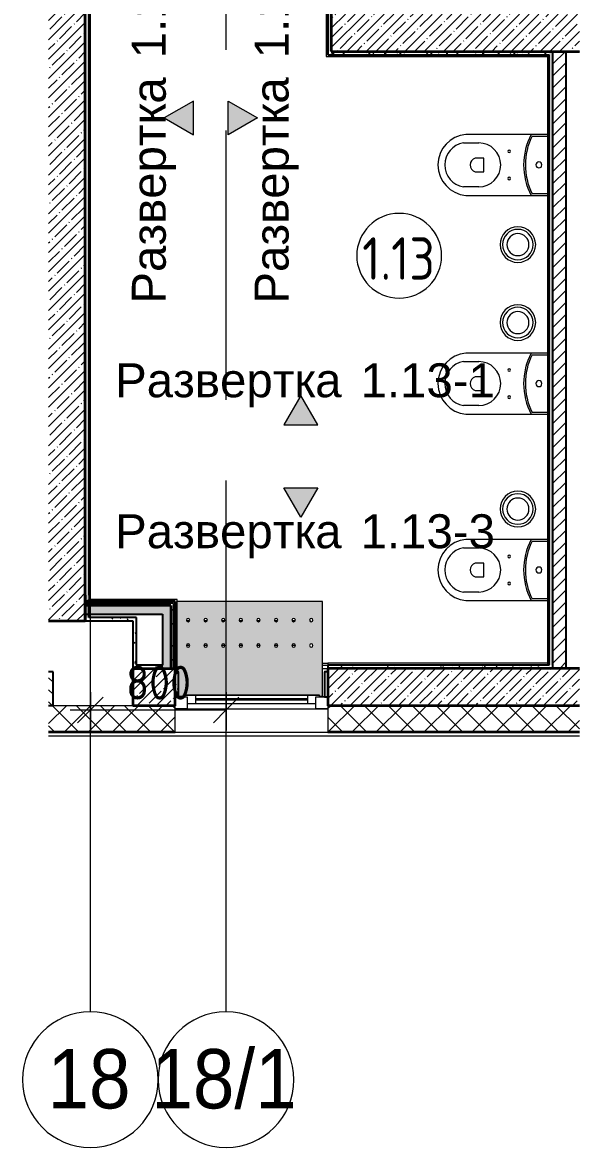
# Model space of a CAD drawing. Header units: millimetres. Extents: x 0 to 98412, y -2706 to 7916.
# Drawn here: x 65260 to 68543, y -2706 to 3930 of the extents above; entities that cross this region are included whole.
import ezdxf

# ---------------------------------------------------------------- set-up
doc = ezdxf.new("R2010")
doc.units = ezdxf.units.MM
doc.linetypes.add('Осевая', pattern=[3175, 635, -476.25, 1587.5, -476.25])
for name, color, linetype, lineweight in [('A-ANNO-DIMS', 7, 'Continuous', 9), ('A-ANNO-DIMS-100', 7, 'Continuous', 9), ('A-AREA-IDEN', 7, 'Continuous', 9), ('A-GLAZ', 7, 'Continuous', 9), ('A-GLAZ-1', 7, 'Continuous', 13), ('A-WALL', 7, 'Continuous', 9), ('G-ANNO-SYMB', 7, 'Continuous', 9), ('I-WALL', 7, 'Continuous', 9), ('M-EQPM', 7, 'Continuous', 9), ('P-SANR-FIXT', 7, 'Continuous', 9), ('Знаки', 7, 'Continuous', 9), ('Оси', 7, 'Continuous', 9), ('Оси-1', 7, 'Continuous', 20), ('Оси-2', 7, 'Осевая', 9)]:
    doc.layers.add(name, color=color, linetype=linetype, lineweight=lineweight)
for name, color, linetype, lineweight, true_color in [('A-WALL-1', 7, 'Continuous', 13, 0x3c3c3c), ('A-WALL-2', 7, 'Continuous', 35, 0x3c3c3c), ('A-WALL-3', 7, 'Continuous', 25, 0x3c3c3c), ('A-WALL-FNSH-1', 7, 'Continuous', 13, 0x3c3c3c), ('A-WALL-FNSH-2', 7, 'Continuous', 9, 0x3c3c3c)]:
    doc.layers.add(name, color=color, linetype=linetype, lineweight=lineweight, true_color=true_color)
doc.styles.add('Arial', font='arial.ttf', dxfattribs={"width": 0.9, "height": 350})
doc.styles.add('Arial_1', font='arial.ttf', dxfattribs={"height": 200})
doc.styles.add('GOST Common', font='GOST_Common.ttf', dxfattribs={"width": 0.9, "height": 250})
doc.styles.add('ISOCPEUR', font='isocpeur.ttf', dxfattribs={"width": 0.9, "height": 200})
doc.dimstyles.new('ISO-2_0_0_9К_Средний_округл2', dxfattribs={"dimscale": 304.8, "dimtxt": 199.196235, "dimasz": 0.492126, "dimexe": 0.393701, "dimexo": 0, "dimgap": 0, "dimtad": 1, "dimdec": 0, "dimrnd": 10, "dimzin": 0, "dimdsep": 46, "dimtxsty": 'ISOCPEUR', "dimblk1": 'OBLIQUE', "dimblk2": 'OBLIQUE', "dimsah": 1, "dimcen": 0.09, "dimdle": 0.393701, "dimazin": 0, "dimtfac": 1, "dimtdec": 4, "dimtix": 1, "dimtmove": 0, "dimatfit": 3, "dimfxl": 1, "dimtvp": 1, "dimtolj": 1, "dimtzin": 0, "dimarcsym": 2})
pattern_1 = [(45, (0, 0), (-57.02463, 57.02463), []), (45, (57.025, 0), (-57.02463, 57.02463), [100.806, -20.161, 3.353, -16.808])]
pattern_2 = [(0, (0, 0), (121.92, 30.48), [10.058, -81.382, 10.058, -81.382, -487.68]), (0, (0, 0), (121.92, 30.48), [-182.88, 10.058, -172.822, 10.058, -81.382, -213.36]), (0, (0, 0), (121.92, 30.48), [-457.2, 10.058, -50.902, 10.058, -142.342]), (120, (45.72, 15.24), (-87.356454, 90.345817), [10.058, -81.382, 10.058, -81.382, -487.68]), (120, (45.72, 15.24), (-87.356454, 90.345817), [-182.88, 10.058, -172.822, 10.058, -81.382, -213.36]), (120, (45.72, 15.24), (-87.356454, 90.345817), [-457.2, 10.058, -50.902, 10.058, -142.342]), (240, (60.96, 76.2), (-34.563546, -120.825817), [10.058, -81.382, 10.058, -81.382, -487.68]), (240, (60.96, 76.2), (-34.563546, -120.825817), [-182.88, 10.058, -172.822, 10.058, -81.382, -213.36]), (240, (60.96, 76.2), (-34.563546, -120.825817), [-457.2, 10.058, -50.902, 10.058, -142.342])]
pattern_3 = [(45, (0, 0), (-106.06602, 106.06602), []), (135, (0, 0), (-106.06602, -106.06602), [])]

# ---------------------------------------------------------------- blocks, each defined once
blk = doc.blocks.new('120_Окно_СКБ_1Ст - 120_Окно_СКБ_1Ст 900х2500_h_-20664874-План разверток пом_ 1_13_ Этаж 1')
at = {"layer": 'A-GLAZ'}
for p, q in [((450, -57), (-450, -57)), ((-430, -127), (-400, -127)), ((-330, -107), (330, -107)), ((330, -117), (-330, -117)), ((400, -127), (430, -127))]:
    blk.add_line(p, q, dxfattribs=at)
at = {"layer": 'A-GLAZ-1'}
for p, q in [((-450, -127), (-450, -57)), ((-450, -57), (-380, -57)), ((-380, -57), (-380, -127)), ((380, -127), (380, -57)), ((380, -57), (450, -57)), ((450, -57), (450, -127)), ((-380, -127), (-450, -127)), ((-380, -127), (-400, -127)), ((-400, -127), (-400, -137)), ((380, -87), (-380, -87)), ((-380, -87), (-380, -127)), ((-330, -137), (-330, -87)), ((330, -137), (330, -87)), ((380, -127), (380, -87)), ((450, -127), (380, -127)), ((400, -127), (380, -127)), ((400, -137), (400, -127)), ((-400, -137), (400, -137)), ((400, -137), (-400, -137))]:
    blk.add_line(p, q, dxfattribs=at)
blk = doc.blocks.new('radiator_prado_classic_z_tip_30_po exemplyaru - Classic Z Тип 30-500-30677900-План разверток пом_ 1_13_ Этаж 1')
at = {"layer": 'M-EQPM'}
for p, q in [((7.7, 210), (26.4, 210)), ((17.5, 210), (17.5, 203.3)), ((111.4, 210), (130.2, 210)), ((215.2, 210), (234, 210)), ((319.8, 210), (337.7, 210)), ((422.7, 210), (441.5, 210)), ((526.4, 210), (545.2, 210)), ((630.2, 210), (649, 210)), ((26.4, 64), (7.2, 64)), ((130.7, 64), (110.9, 64)), ((234.5, 64), (214.7, 64)), ((338.2, 64), (318.4, 64)), ((442, 64), (422.2, 64)), ((545.7, 64), (525.9, 64)), ((649.5, 64), (629.7, 64))]:
    blk.add_line(p, q, dxfattribs=at)
blk = doc.blocks.new('WC Seat_2 with Cistern-Wall Based - 640 x 360mm-30580118-План разверток пом_ 1_13_ Этаж 1')
at = {"layer": 'P-SANR-FIXT'}
for p, q in [((-55, 485.5), (-55, 100.5)), ((-5, 410.5), (-5, 500.5)), ((255, 500.5), (255, 410.5)), ((305, 100.5), (305, 485.5)), ((85, 430.5), (85, 380.5)), ((165, 380.5), (165, 430.5)), ((85, 380.5), (165, 380.5)), ((-55, 100.5), (-55, 5.5)), ((-45, 5.5), (-45, 95.6)), ((295, 95.6), (295, 5.5)), ((305, 5.5), (305, 100.5))]:
    blk.add_line(p, q, dxfattribs=at)
for centre, radius, start, end in [((125, 469.8), 180.7, 4.97911, 175.02089), ((125, 478.7), 131.8, 9.52728, 170.47272), ((125, 410.5), 130, 180, 360), ((125, 418.8), 41.7, 16.2602, 163.7398), ((45, 230.5), 7.5, 0, 180), ((45, 230.5), 7.5, 180, 360), ((205, 230.5), 7.5, 0, 180), ((205, 230.5), 7.5, 180, 360), ((125, -237), 382.5, 61.92751, 118.07249), ((125, -247), 382.5, 63.6122, 116.3878), ((125, 55.5), 17.5, 0, 180), ((125, 55.5), 17.5, 180, 360)]:
    blk.add_arc(centre, radius, start, end, dxfattribs=at)
blk = doc.blocks.new('мусорная корзина - Round_ Metal-30590745-План разверток пом_ 1_13_ Этаж 1')
at = {"layer": 'P-SANR-FIXT'}
for radius, start, end in [(105, 0, 180), (90, 360, 180), (105, 180, 360), (90, 180, 360), (65, 0, 180), (65, 180, 360)]:
    blk.add_arc((0, 0), radius, start, end, dxfattribs=at)
blk = doc.blocks.new('Зашивка радиатора_ СУ - Зашивка радиатора  М15-33170478-План разверток пом_ 1_13_ Этаж 1')
at = {"layer": 'Знаки'}
h = blk.add_hatch(color=256, dxfattribs=at)
h.paths.add_polyline_path([(479, 380.1), (449, 380.1), (449, 373.6), (-351, 373.6), (-351, 380.1), (-370, 380.1), (-370, -179.9), (488, -178.8), (488, 195.6), (490, 195.6), (490, 235.6), (479, 235.6), (479, 373.4)])
h.paths.add_polyline_path([(319.5, 90.4), (324.8, 88.8), (328.2, 85.4), (329.5, 80.4), (328.2, 75.4), (324.5, 71.7), (319.5, 70.4), (314.5, 71.7), (310.8, 75.4), (309.5, 80.4), (310.8, 85.4), (314.5, 89), (316.9, 90)])
h.paths.add_polyline_path([(215.7, 90.4), (221, 88.8), (224.4, 85.4), (225.7, 80.4), (224.4, 75.4), (220.7, 71.7), (215.7, 70.4), (210.7, 71.7), (207.1, 75.4), (205.7, 80.4), (207.1, 85.4), (210.7, 89), (213.2, 90)])
h.paths.add_polyline_path([(112, 90.4), (117.3, 88.8), (120.7, 85.4), (122, 80.4), (120.7, 75.4), (117, 71.7), (112, 70.4), (107, 71.7), (103.3, 75.4), (102, 80.4), (103.3, 85.4), (107, 89), (109.4, 90)])
h.paths.add_polyline_path([(8.2, 90.4), (13.5, 88.8), (16.9, 85.4), (18.2, 80.4), (16.9, 75.4), (13.2, 71.7), (8.2, 70.4), (3.2, 71.7), (-0.4, 75.4), (-1.8, 80.4), (-0.4, 85.4), (3.2, 89), (5.7, 90)])
h.paths.add_polyline_path([(423.2, 90.4), (428.5, 88.8), (431.9, 85.4), (433.2, 80.4), (431.9, 75.4), (428.2, 71.7), (423.2, 70.4), (418.2, 71.7), (414.6, 75.4), (413.2, 80.4), (414.6, 85.4), (418.2, 89), (420.7, 90)])
h.paths.add_polyline_path([(-303, 90.4), (-297.7, 88.8), (-294.3, 85.4), (-293, 80.4), (-294.3, 75.4), (-298, 71.7), (-303, 70.4), (-308, 71.7), (-311.7, 75.4), (-313, 80.4), (-311.7, 85.4), (-308, 89), (-305.6, 90)])
h.paths.add_polyline_path([(-95.5, 90.4), (-90.2, 88.8), (-86.8, 85.4), (-85.5, 80.4), (-86.8, 75.4), (-90.5, 71.7), (-95.5, 70.4), (-100.5, 71.7), (-104.2, 75.4), (-105.5, 80.4), (-104.2, 85.4), (-100.5, 89), (-98.1, 90)])
h.paths.add_polyline_path([(-199.3, 90.4), (-194, 88.8), (-190.6, 85.4), (-189.3, 80.4), (-190.6, 75.4), (-194.3, 71.7), (-199.3, 70.4), (-204.3, 71.7), (-207.9, 75.4), (-209.3, 80.4), (-207.9, 85.4), (-204.3, 89), (-201.8, 90)])
h.paths.add_polyline_path([(215.7, -59.6), (220.7, -61), (224.4, -64.6), (225.7, -69.6), (224.4, -74.6), (220.7, -78.3), (215.7, -79.6), (210.7, -78.3), (207.1, -74.6), (205.7, -69.6), (207.1, -64.6), (210.7, -61), (213.2, -60)])
h.paths.add_polyline_path([(319.5, -59.6), (324.5, -61), (328.2, -64.6), (329.5, -69.6), (328.2, -74.6), (324.5, -78.3), (319.5, -79.6), (314.5, -78.3), (310.8, -74.6), (309.5, -69.6), (310.8, -64.6), (314.5, -61), (316.9, -60)])
h.paths.add_polyline_path([(423.2, -59.6), (428.2, -61), (431.9, -64.6), (433.2, -69.6), (431.9, -74.6), (428.2, -78.3), (423.2, -79.6), (418.2, -78.3), (414.6, -74.6), (413.2, -69.6), (414.6, -64.6), (418.2, -61), (420.7, -60)])
h.paths.add_polyline_path([(-95.5, -59.6), (-90.5, -61), (-86.8, -64.6), (-85.5, -69.6), (-86.8, -74.6), (-90.5, -78.3), (-95.5, -79.6), (-100.5, -78.3), (-104.2, -74.6), (-105.5, -69.6), (-104.2, -64.6), (-100.5, -61), (-98.1, -60)])
h.paths.add_polyline_path([(8.2, -59.6), (13.2, -61), (16.9, -64.6), (18.2, -69.6), (16.9, -74.6), (13.2, -78.3), (8.2, -79.6), (3.2, -78.3), (-0.4, -74.6), (-1.8, -69.6), (-0.4, -64.6), (3.2, -61), (5.7, -60)])
h.paths.add_polyline_path([(112, -59.6), (117, -61), (120.7, -64.6), (122, -69.6), (120.5, -74.8), (117, -78.3), (112, -79.6), (107, -78.3), (103.3, -74.6), (102, -69.6), (103.3, -64.6), (107, -61), (109.4, -60)])
h.paths.add_polyline_path([(-303, -59.6), (-298, -61), (-294.3, -64.6), (-293, -69.6), (-294.3, -74.6), (-298, -78.3), (-303, -79.6), (-308, -78.3), (-311.7, -74.6), (-313, -69.6), (-311.7, -64.6), (-308, -61), (-305.6, -60)])
h.paths.add_polyline_path([(-199.3, -59.6), (-194.3, -61), (-190.6, -64.6), (-189.3, -69.6), (-190.6, -74.6), (-194.3, -78.3), (-199.3, -79.6), (-204.3, -78.3), (-207.9, -74.6), (-209.3, -69.6), (-207.9, -64.6), (-204.3, -61), (-201.8, -60)])
for p, q in [((-351, 380.1), (-370, 380.1)), ((-370, 380.1), (-370, -179.9)), ((479, 380.1), (449, 380.1)), ((490, 195.6), (490, 235.6)), ((-370, -179.9), (488, -179.9))]:
    blk.add_line(p, q, dxfattribs=at)
for centre, start, end in [((-303, 80.4), 0, 180), ((-303, 80.4), 180, 0), ((-199.3, 80.4), 0, 180), ((-199.3, 80.4), 180, 0), ((-95.5, 80.4), 0, 180), ((-95.5, 80.4), 180, 360), ((8.2, 80.4), 0, 180), ((8.2, 80.4), 180, 0), ((112, 80.4), 0, 180), ((112, 80.4), 180, 0), ((215.7, 80.4), 0, 180), ((215.7, 80.4), 180, 0), ((319.5, 80.4), 0, 180), ((319.5, 80.4), 180, 0), ((423.2, 80.4), 0, 180), ((423.2, 80.4), 180, 0), ((-303, -69.6), 0, 180), ((-199.3, -69.6), 0, 180), ((-95.5, -69.6), 0, 180), ((8.2, -69.6), 0, 180), ((112, -69.6), 0, 180), ((215.7, -69.6), 0, 180), ((319.5, -69.6), 0, 180), ((423.2, -69.6), 0, 180), ((-303, -69.6), 180, 0), ((-199.3, -69.6), 180, 0), ((-95.5, -69.6), 180, 0), ((8.2, -69.6), 180, 0), ((112, -69.6), 180, 0), ((215.7, -69.6), 180, 0), ((319.5, -69.6), 180, 0), ((423.2, -69.6), 180, 0)]:
    blk.add_arc(centre, 10, start, end, dxfattribs=at)
blk = doc.blocks.new('Ось сетки - D8-29747960-План разверток пом_ 1_13_ Этаж 1')
at = {"layer": 'Оси-1'}
for start, end in [(360, 180), (180, 360)]:
    blk.add_arc((0, 0), 4, start, end, dxfattribs=at)
blk = doc.blocks.new('DIMBLOCK1-План разверток пом_ 1_13_ Этаж 1')
at = {"layer": 'A-ANNO-DIMS-100'}
for p, q in [((65660, -19.4), (65660, -245.4)), ((65660, -125.4), (65660, -19.4)), ((66460, -19.4), (66460, -245.4)), ((66460, -125.4), (66460, -19.4)), ((65540, -125.4), (66460, -125.4))]:
    blk.add_line(p, q, dxfattribs=at)
at = {"layer": 'A-ANNO-DIMS-100', "lineweight": 20}
for p, q in [((65660, -125.4), (65735, -50.4)), ((66460, -125.4), (66535, -50.4)), ((65660, -125.4), (65585, -200.4)), ((66460, -125.4), (66385, -200.4))]:
    blk.add_line(p, q, dxfattribs=at)
at = {"layer": 'A-ANNO-DIMS-100', "color": 0, "insert": (65870.4, 135.8), "char_height": 200, "width": 455.087, "attachment_point": 1, "line_spacing_factor": 1.149209, "style": 'ISOCPEUR'}
blk.add_mtext('800', dxfattribs=at)
blk = doc.blocks.new('_Oblique')
at = {"color": 0, "linetype": 'ByBlock', "lineweight": -2}
blk.add_line((-0.5, -0.5), (0.5, 0.5), dxfattribs=at)
blk = doc.blocks.new('Марка_Помещения - Номер-25198446-План разверток пом_ 1_13_ Этаж 1')
at = {"layer": 'A-AREA-IDEN'}
for start, end in [(360, 180), (180, 360)]:
    blk.add_arc((0, 0), 2.5, start, end, dxfattribs=at)
blk = doc.blocks.new('Фасад - Марка фасада_Указатель-25386507-План разверток пом_ 1_13_ Этаж 1')
at = {"layer": 'G-ANNO-SYMB'}
blk.add_hatch(color=256, dxfattribs=at).paths.add_polyline_path([(-1, 0), (0, 1.732), (1, 0), (0, 0)])
for p, q in [((0, 1.732), (-1, 0)), ((1, 0), (0, 1.732)), ((-1, 0), (0, 0)), ((0, 0), (1, 0))]:
    blk.add_line(p, q, dxfattribs=at)

msp = doc.modelspace()

# ---------------------------------------------------------------- hatches: boundary and pattern name
at = {"layer": 'A-WALL'}
h = msp.add_hatch(dxfattribs=at)
h.set_pattern_fill('FP_8', color=256, style=0, pattern_type=2)
h.set_pattern_definition([(135, (0, 0), (-35.35534, -35.35534), [])])
h.paths.add_polyline_path([(65440, -100), (65440, 100), (65413.9, 100), (65413.9, -100)])
h = msp.add_hatch(dxfattribs=at)
h.set_pattern_fill('FP_1', color=256, style=0, pattern_type=2)
h.set_pattern_definition([(45, (0, 0), (-70.71068, 70.71068), []), (135, (0, 0), (-70.71068, -70.71068), [])])
h.paths.add_polyline_path([(68543.2, -250), (68543.2, -100), (67060, -100), (67060, -250), (67760.9, -250)])
h.paths.add_polyline_path([(66160, -250), (66160, -100), (65413.9, -100), (65413.9, -250), (65805, -250)])
at = {"layer": 'I-WALL'}
h = msp.add_hatch(dxfattribs=at)
h.set_pattern_fill('FP_9', color=256, style=0, pattern_type=2)
h.set_pattern_definition(pattern_2)
h.paths.add_polyline_path([(67060, 3760), (67080, 3760), (67080, 7680), (67060, 7680), (67060, 3791.4)])
h = msp.add_hatch(dxfattribs=at)
h.set_pattern_fill('FP_2', color=256, style=0, pattern_type=2)
h.set_pattern_definition(pattern_1)
h.paths.add_polyline_path([(65630, 400), (65630, 7400), (65413.9, 7399.6), (65413.9, 400)])
h = msp.add_hatch(dxfattribs=at)
h.set_pattern_fill('FP_9', color=256, style=0, pattern_type=2)
h.set_pattern_definition(pattern_2)
h.paths.add_polyline_path([(65650, 420), (65650, 7380), (65630, 7380), (65630, 420)])
h = msp.add_hatch(dxfattribs=at)
h.set_pattern_fill('FP_2', color=256, style=0, pattern_type=2)
h.set_pattern_definition(pattern_1)
h.paths.add_polyline_path([(68152, 3760), (68543.2, 3760), (68543.2, 3980), (67080, 3980), (67080, 3760), (67760.9, 3760)])
h = msp.add_hatch(dxfattribs=at)
h.set_pattern_fill('FP_9', color=256, style=0, pattern_type=2)
h.set_pattern_definition(pattern_2)
h.paths.add_polyline_path([(68365, 3740), (68365, 3760), (67060, 3760), (67060, 3740), (68354, 3740)])
h = msp.add_hatch(dxfattribs=at)
h.set_pattern_fill('FP_9', color=256, style=0, pattern_type=2)
h.set_pattern_definition(pattern_2)
h.paths.add_polyline_path([(68365, 140), (68385, 140), (68385, 3760), (68365, 3760), (68365, 151)])
h = msp.add_hatch(dxfattribs=at)
h.set_pattern_fill('FP_3', color=256, style=0, pattern_type=2)
h.set_pattern_definition([(45, (0, 0), (-35.35534, 35.35534), [])])
h.paths.add_polyline_path([(68385, 120), (68465, 120), (68465, 3760), (68385, 3760), (68385, 182.3)])
h = msp.add_hatch(dxfattribs=at)
h.set_pattern_fill('FP_10', color=256, style=0, pattern_type=2)
h.set_pattern_definition(pattern_3)
h.paths.add_polyline_path([(66147.5, 503), (66160, 503), (66160, 515.5), (65630, 515.5), (65630, 503), (65805, 503)])
h = msp.add_hatch(dxfattribs=at)
h.set_pattern_fill('FP_10', color=256, style=0, pattern_type=2)
h.set_pattern_definition(pattern_3)
h.paths.add_polyline_path([(66135, 490.5), (66147.5, 490.5), (66147.5, 503), (65630, 503), (65630, 490.5), (65805, 490.5)])
for points in [[(66085, 440.5), (66135, 440.5), (66135, 490.5), (65630, 490.5), (65630, 440.5), (65805, 440.5)], [(66135, 120), (66135, 440.5), (66085, 440.1), (66085, 120)]]:
    msp.add_hatch(color=256, dxfattribs=at).paths.add_polyline_path(points)
h = msp.add_hatch(dxfattribs=at)
h.set_pattern_fill('FP_10', color=256, style=0, pattern_type=2)
h.set_pattern_definition(pattern_3)
h.paths.add_polyline_path([(66147.5, 120), (66147.5, 490.5), (66135, 490.5), (66135, 120)])
h = msp.add_hatch(dxfattribs=at)
h.set_pattern_fill('FP_10', color=256, style=0, pattern_type=2)
h.set_pattern_definition(pattern_3)
h.paths.add_polyline_path([(66160, 120), (66160, 503), (66147.5, 503), (66147.5, 120)])
h = msp.add_hatch(dxfattribs=at)
h.set_pattern_fill('FP_9', color=256, style=0, pattern_type=2)
h.set_pattern_definition(pattern_2)
h.paths.add_polyline_path([(65910, 400), (65930, 400), (65930, 420), (65630, 420), (65630, 400), (65805, 400)])
h = msp.add_hatch(dxfattribs=at)
h.set_pattern_fill('FP_9', color=256, style=0, pattern_type=2)
h.set_pattern_definition(pattern_2)
h.paths.add_polyline_path([(65910, 120), (65930, 120), (65930, 400), (65910, 400), (65910, 182.3)])
h = msp.add_hatch(dxfattribs=at)
h.set_pattern_fill('FP_9', color=256, style=0, pattern_type=2)
h.set_pattern_definition(pattern_2)
h.paths.add_polyline_path([(68385, 120), (68385, 140), (67060, 140), (67060, 120), (67760.9, 120)])
h.paths.add_polyline_path([(66085, 120), (66085, 140), (65930, 140), (65930, 120)])
h = msp.add_hatch(dxfattribs=at)
h.set_pattern_fill('FP_2', color=256, style=0, pattern_type=2)
h.set_pattern_definition(pattern_1)
h.paths.add_polyline_path([(68543.2, -100), (68543.2, 120), (67060, 120), (67060, -100), (67760.9, -100)])
h.paths.add_polyline_path([(66160, -100), (66160, 120), (65910, 120), (65910, -100)])
h = msp.add_hatch(dxfattribs=at)
h.set_pattern_fill('FP_9', color=256, style=0, pattern_type=2)
h.set_pattern_definition(pattern_2)
h.paths.add_polyline_path([(66180, -48), (66180, 100), (66160, 100), (66160, -48)])
h = msp.add_hatch(dxfattribs=at)
h.set_pattern_fill('FP_9', color=256, style=0, pattern_type=2)
h.set_pattern_definition(pattern_2)
h.paths.add_polyline_path([(67060, -48), (67060, 100), (67040, 100), (67040, -48)])

# ---------------------------------------------------------------- linework, layer by layer
at = {"layer": 'A-WALL'}
for p, q in [((66147.5, 503), (65630, 503)), ((66147.5, 503), (66147.5, 120)), ((66085, 120), (66085, 140)), ((65413.9, -250), (66160, -250)), ((67060, -258), (66160, -258)), ((67060, -250), (68543.2, -250)), ((68543.2, -280), (65413.9, -280))]:
    msp.add_line(p, q, dxfattribs=at)
at = {"layer": 'A-WALL-1'}
for p, q in [((65910, -100), (65440, -100)), ((66160, -250), (66160, -100)), ((67060, -100), (67060, -250))]:
    msp.add_line(p, q, dxfattribs=at)
at = {"layer": 'A-WALL-2'}
for p, q in [((65630, 400), (65630, 7400)), ((67080, 3980), (67080, 3760)), ((67080, 3760), (68543.2, 3760)), ((65630, 552.5), (65630, 400)), ((66160, 515.5), (65630, 515.5)), ((66135, 490.5), (65630, 490.5)), ((66135, 490.5), (66135, 120)), ((66160, -100), (66160, 515.5)), ((65413.9, 400), (65630, 400)), ((65910, 120), (65910, -100)), ((65910, 120), (66160, 120)), ((68543.2, 120), (67060, 120)), ((67060, 120), (67060, -100)), ((66160, -100), (65910, -100)), ((68543.2, -100), (67060, -100))]:
    msp.add_line(p, q, dxfattribs=at)
at = {"layer": 'A-WALL-3'}
for p, q in [((67060, 7660), (67060, 3740)), ((65630, 7400), (65630, 552.5)), ((65650, 7380), (65650, 552.5)), ((67060, 3740), (68365, 3740)), ((68365, 140), (68365, 3740)), ((68385, 3760), (68385, 120)), ((68465, 120), (68465, 3760)), ((65650, 420), (65650, 526.5)), ((65630, 440.5), (66085, 440.5)), ((65630, 400), (65910, 400)), ((65930, 420), (65650, 420)), ((65910, 400), (65910, 120)), ((65930, 420), (65930, 140)), ((66085, 440.5), (66085, 140)), ((66085, 140), (65930, 140)), ((67060, 140), (67060, 120)), ((68365, 140), (67060, 140)), ((65440, 100), (65413.9, 100)), ((65440, -100), (65440, 100)), ((66180, 100), (66160, 100)), ((66180, -48), (66180, 100)), ((67040, 100), (67040, -48)), ((67060, 100), (67040, 100)), ((66160, -48), (66180, -48)), ((67040, -48), (67060, -48)), ((65440, -100), (65413.9, -100))]:
    msp.add_line(p, q, dxfattribs=at)
at = {"layer": 'A-WALL-FNSH-1'}
for p, q in [((65661, 526.5), (65661, 7380)), ((67049, 5338), (67049, 3729)), ((67049, 3729), (68365, 3729)), ((68354, 3740), (68354, 140)), ((65650, 552.5), (65650, 526.5)), ((66171, 526.5), (65661, 526.5)), ((66171, 140), (66171, 526.5)), ((65931, 421), (65650, 421)), ((65931, 141), (65931, 421)), ((65930, 141), (65931, 141)), ((66160, 140), (66171, 140)), ((68365, 151), (67060, 151)), ((67060, 151), (67060, 140)), ((66181, 100), (66180, 100)), ((66181, -48), (66181, 100)), ((67039, 100), (67039, -48)), ((67040, 100), (67039, 100)), ((66180, -48), (66181, -48)), ((67039, -48), (67040, -48)), ((65413.9, -253), (66160, -253)), ((66160, -253), (66160, -250)), ((67060, -250), (67060, -253)), ((67060, -253), (68543.2, -253))]:
    msp.add_line(p, q, dxfattribs=at)
at = {"layer": 'A-WALL-FNSH-2'}
for p, q in [((65413.9, -258), (66160, -258)), ((66160, -258), (66160, -253)), ((67060, -253), (67060, -258)), ((67060, -258), (68543.2, -258))]:
    msp.add_line(p, q, dxfattribs=at)
at = {"layer": 'I-WALL'}
for p, q in [((67029, 151), (67060, 151)), ((67029, 140), (67060, 140)), ((66160, 120), (66169, 120)), ((67029, 120), (67060, 120))]:
    msp.add_line(p, q, dxfattribs=at)
at = {"layer": 'Оси'}
for p, q in [((65660, -1906.3), (65660, 593.7)), ((66460, -1906.3), (66460, 593.7))]:
    msp.add_line(p, q, dxfattribs=at)
at = {"layer": 'Оси-2'}
for p, q in [((65660, 593.7), (65660, 5410)), ((66460, 593.7), (66460, 5410))]:
    msp.add_line(p, q, dxfattribs=at)

# ---------------------------------------------------------------- block references
at = {"layer": 'A-AREA-IDEN', "xscale": 99.99999999999993, "yscale": 99.99999999999993, "zscale": 99.99999999999993}
msp.add_blockref('Марка_Помещения - Номер-25198446-План разверток пом_ 1_13_ Этаж 1', (67480.3, 2554.4), dxfattribs=at)
at = {"layer": 'A-GLAZ', "rotation": 180}
msp.add_blockref('120_Окно_СКБ_1Ст - 120_Окно_СКБ_1Ст 900х2500_h_-20664874-План разверток пом_ 1_13_ Этаж 1', (66610, -175), dxfattribs=at)
at = {"layer": 'G-ANNO-SYMB', "xscale": 99.99999999999993, "yscale": 99.99999999999993, "zscale": 99.99999999999993, "rotation": 89.99999999999962}
msp.add_blockref('Фасад - Марка фасада_Указатель-25386507-План разверток пом_ 1_13_ Этаж 1', (66268.3, 3367), dxfattribs=at)
at = {"layer": 'G-ANNO-SYMB', "extrusion": (0, 0, -1), "xscale": 99.99999999999993, "yscale": 99.99999999999993, "zscale": 99.99999999999993}
for p, rotation in [((-66472.6, 3367), 90.00000000000001), ((-66900.8, 1184.9), 180)]:
    msp.add_blockref('Фасад - Марка фасада_Указатель-25386507-План разверток пом_ 1_13_ Этаж 1', p, dxfattribs=dict(at, rotation=rotation))
at = {"layer": 'G-ANNO-SYMB', "xscale": 99.99999999999993, "yscale": 99.99999999999993, "zscale": 99.99999999999993}
msp.add_blockref('Фасад - Марка фасада_Указатель-25386507-План разверток пом_ 1_13_ Этаж 1', (66900.8, 1555.8), dxfattribs=at)
at = {"layer": 'M-EQPM'}
msp.add_blockref('radiator_prado_classic_z_tip_30_po exemplyaru - Classic Z Тип 30-500-30677900-План разверток пом_ 1_13_ Этаж 1', (66218.7, 192), dxfattribs=at)
at = {"layer": 'P-SANR-FIXT', "rotation": 89.99999999999986}
for p in [(68359.5, 2965), (68359.5, 1675), (68359.5, 575.5)]:
    msp.add_blockref('WC Seat_2 with Cistern-Wall Based - 640 x 360mm-30580118-План разверток пом_ 1_13_ Этаж 1', p, dxfattribs=at)
at = {"layer": 'P-SANR-FIXT'}
for p in [(68180, 2620), (68180, 2160), (68180, 1060)]:
    msp.add_blockref('мусорная корзина - Round_ Metal-30590745-План разверток пом_ 1_13_ Этаж 1', p, dxfattribs=at)
at = {"layer": 'Знаки', "rotation": 180}
msp.add_blockref('Зашивка радиатора_ СУ - Зашивка радиатора  М15-33170478-План разверток пом_ 1_13_ Этаж 1', (66659, 335.6), dxfattribs=at)
at = {"layer": 'Оси-1', "xscale": 99.99999999999993, "yscale": 99.99999999999993, "zscale": 99.99999999999993}
for p in [(65660, -2306.3), (66460, -2306.3)]:
    msp.add_blockref('Ось сетки - D8-29747960-План разверток пом_ 1_13_ Этаж 1', p, dxfattribs=at)

# ---------------------------------------------------------------- texts
at = {"layer": 'A-AREA-IDEN', "insert": (67262.3, 2662.9), "char_height": 250, "width": 548.354, "attachment_point": 1, "style": 'GOST Common'}
msp.add_mtext('1.13', dxfattribs=at)
at = {"layer": 'G-ANNO-SYMB', "char_height": 200, "attachment_point": 1, "rotation": 90, "style": 'Arial_1'}
for s, insert, width in [(' 1.13-4', (65904.4, 3641.4), 1074.261), (' 1.13-2', (66628.3, 3641.4), 1074.261), ('Развертка', (65904.4, 2272.2), 1659.493), ('Развертка', (66628.3, 2272.2), 1659.493)]:
    msp.add_mtext(s, dxfattribs=dict(at, insert=insert, width=width))
at = {"layer": 'G-ANNO-SYMB', "char_height": 200, "attachment_point": 1, "style": 'Arial_1'}
for s, insert, width in [('Развертка', (65806, 1919.6), 1659.493), (' 1.13-1', (67175.2, 1919.6), 1074.261), ('Развертка', (65806, 1029.1), 1659.493), (' 1.13-3', (67175.2, 1029.1), 1074.261)]:
    msp.add_mtext(s, dxfattribs=dict(at, insert=insert, width=width))
at = {"layer": 'Оси', "char_height": 350, "attachment_point": 1, "style": 'Arial'}
for s, insert, width in [('18', (65407.4, -2125.6), 606.076), ('18/1', (66019.7, -2125.6), 1060.633)]:
    msp.add_mtext(s, dxfattribs=dict(at, insert=insert, width=width))

# ---------------------------------------------------------------- dimensions: what is measured, and where the dimension line sits
at = {"layer": 'A-ANNO-DIMS'}
dim = msp.add_linear_dim(base=(66460, -125.4), p1=(65660, -19.4), p2=(66460, -19.4), dimstyle='ISO-2_0_0_9К_Средний_округл2', override={"dimpost": '<>', "dimfxl": 800}, dxfattribs=at)
dim.commit()
dim.dimension.update_dxf_attribs({"geometry": 'DIMBLOCK1-План разверток пом_ 1_13_ Этаж 1', "text_midpoint": (66060, -25.4)})

doc.saveas('drawing.dxf')
